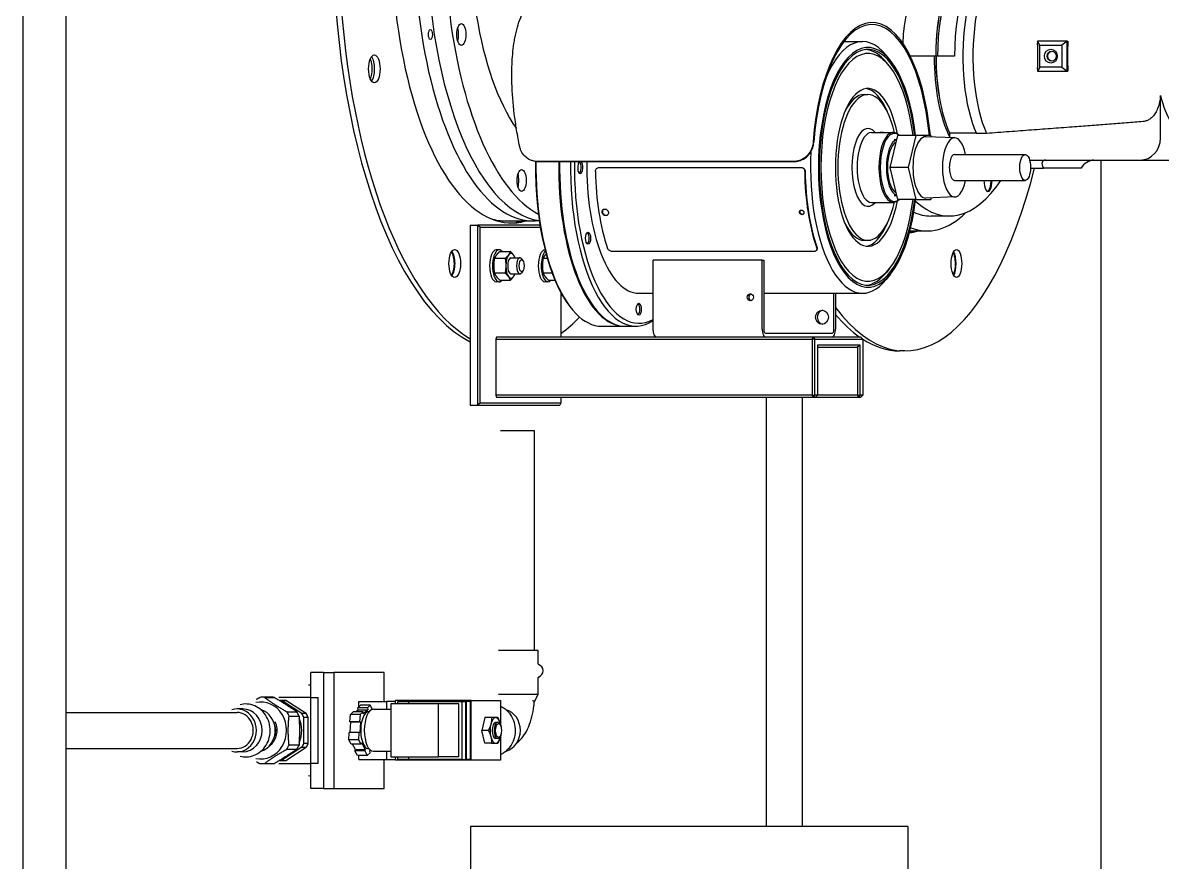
# Model space of a CAD drawing. Header units: millimetres. Extents: x 0 to 118900, y 0 to 84100.
# Drawn here: x 35579 to 36150, y 73670 to 74090 of the extents above; entities that cross this region are included whole.
import ezdxf

# ---------------------------------------------------------------- set-up
doc = ezdxf.new("R2010")
doc.units = ezdxf.units.MM
doc.header["$LTSCALE"] = 100
doc.layers.add('Visible', color=7, linetype='Continuous', lineweight=25)

msp = doc.modelspace()

# ---------------------------------------------------------------- linework, layer by layer
at = {"layer": 'Visible'}
for p, q in [((35579.12, 74462.45), (35579.12, 72588.18)), ((35600.81, 72588.18), (35600.81, 74462.45)), ((35990.38, 74081.01), (35999.64, 74081.01)), ((36102.14, 74081.18), (36087.31, 74081.18)), ((36087.31, 74081.18), (36087.31, 74080.02)), ((36088.41, 74079.18), (36087.31, 74081.18)), ((36102.14, 74081.18), (36099.54, 74079.18)), ((36102.14, 74081.18), (36102.53, 74081.18)), ((36102.14, 74066.18), (36102.14, 74081.18)), ((36013.61, 74071.48), (36011.44, 74074.16)), ((36088.41, 74068.18), (36088.41, 74079.18)), ((36088.41, 74079.18), (36099.54, 74079.18)), ((36099.54, 74079.18), (36099.54, 74068.18)), ((36013.05, 74068.81), (36011.6, 74070.59)), ((36035.56, 74073.68), (36023.61, 74073.68)), ((36036.31, 74073.68), (36035.56, 74073.68)), ((36045.76, 74073.68), (36036.49, 74073.68)), ((36088.41, 74068.18), (36087.31, 74066.18)), ((36087.31, 74067.33), (36087.31, 74066.18)), ((36087.31, 74066.18), (36102.14, 74066.18)), ((36099.54, 74068.18), (36088.41, 74068.18)), ((36099.54, 74068.18), (36102.14, 74066.18)), ((36102.14, 74066.18), (36102.53, 74066.18)), ((36000.55, 74054.51), (36002.37, 74054.51)), ((36148.93, 74032.68), (36148.93, 74053.97)), ((36004.19, 74035.51), (36008.47, 74035.51)), ((36008.53, 74035.44), (36008.47, 74035.51)), ((36011.75, 74035.51), (36015.12, 74035.51)), ((36043.23, 74035.26), (36056.6, 74035.26)), ((36043.23, 74035.26), (36043.23, 74032.91)), ((36061.78, 74035), (36056.71, 74035)), ((36017.22, 74034.01), (36013.41, 74018.01)), ((36015.58, 74032.01), (36016.75, 74032.01)), ((36026.33, 74034.01), (36017.22, 74034.01)), ((36026.33, 74034.01), (36022.52, 74018.01)), ((36033.96, 74034.01), (36026.33, 74034.01)), ((36045.91, 74032.81), (36031.34, 74033.36)), ((36034.14, 74033.26), (36033.96, 74034.01)), ((36045.81, 74024.51), (36081.15, 74024.51)), ((35867.77, 74018.01), (35968.86, 74018.01)), ((35968.86, 74018.01), (35969.06, 74018.01)), ((36022.52, 74018.01), (36013.41, 74018.01)), ((36013.41, 74018.01), (36017.22, 74002.01)), ((36022.52, 74018.01), (36026.33, 74002.01)), ((36083.36, 74021.68), (36091.45, 74021.68)), ((36083.83, 74017.68), (36090.33, 74017.68)), ((36109.11, 74017.68), (36090.33, 74017.68)), ((36091.45, 74021.68), (36138.74, 74021.68)), ((36119.22, 73230.18), (36119.22, 74021.68)), ((36138.74, 74021.68), (36162.71, 74021.68)), ((36045.81, 74011.51), (36081.15, 74011.51)), ((36004.19, 74000.51), (36015.12, 74000.51)), ((36015.58, 74004.01), (36016.75, 74004.01)), ((36026.33, 74002.01), (36017.22, 74002.01)), ((36026.33, 74002.01), (36033.96, 74002.01)), ((36045.91, 74003.21), (36031.34, 74002.65)), ((36033.96, 74002.01), (36034.14, 74002.76)), ((35803.22, 73989.01), (35806.86, 73989.01)), ((35803.22, 73989.01), (35803.22, 73899.01)), ((35808.18, 73988.01), (35806.86, 73989.01)), ((35806.86, 73989.01), (35806.86, 73899.01)), ((35838.14, 73989.01), (35806.86, 73989.01)), ((35821.13, 73991.18), (35834.8, 73991.18)), ((36043.16, 73993.68), (36033.89, 73993.68)), ((35808.18, 73900.01), (35808.18, 73988.01)), ((35808.18, 73988.01), (35838.31, 73988.01)), ((36023.38, 73986.18), (36032.04, 73986.18)), ((36000.55, 73981.51), (36002.37, 73981.51)), ((35820.71, 73972.36), (35815.43, 73972.36)), ((35817.69, 73976.76), (35816.23, 73976.76)), ((35818, 73975.95), (35823.29, 73975.95)), ((35823.61, 73972.76), (35828.07, 73972.76)), ((35829.54, 73971.43), (35828.82, 73972.33)), ((35841.86, 73972.36), (35839.82, 73972.36)), ((35840.67, 73976.76), (35840.61, 73976.76)), ((35975.44, 73975.93), (35874.35, 73975.93)), ((35894.74, 73937.01), (35894.74, 73971.5)), ((35949.38, 73971.5), (35894.74, 73971.5)), ((35949.38, 73937.01), (35949.38, 73971.5)), ((35949.38, 73971.5), (35950.21, 73971.5)), ((35950.21, 73971.5), (35950.21, 73937.01)), ((35976.71, 73976.58), (35976.86, 73976.91)), ((35829.54, 73966.09), (35828.82, 73965.2)), ((36013.05, 73967.2), (36011.6, 73965.42)), ((35815.43, 73965.17), (35820.71, 73965.17)), ((35817.69, 73960.76), (35816.23, 73960.76)), ((35818, 73961.57), (35823.29, 73961.57)), ((35823.61, 73964.76), (35828.07, 73964.76)), ((35839.82, 73965.17), (35844.24, 73965.17)), ((35842.07, 73960.76), (35840.61, 73960.76)), ((35842.39, 73961.57), (35845.66, 73961.57)), ((36013.61, 73964.53), (36011.44, 73961.86)), ((35848.66, 73955.28), (35848.66, 73933.01)), ((35887.62, 73955.01), (35894.74, 73955.01)), ((35950.21, 73955.01), (35999.64, 73955.01)), ((35985.31, 73937.01), (35985.31, 73955.01)), ((35986.14, 73955.01), (35986.14, 73937.01)), ((35853.7, 73947.6), (35854.06, 73947.15)), ((35868.95, 73938.51), (35880.33, 73938.51)), ((35880.79, 73938.51), (35886.25, 73938.51)), ((35816.44, 73933.01), (35816.03, 73932.01)), ((35816.03, 73932.01), (35974.5, 73932.01)), ((35816.03, 73932.01), (35816.03, 73904.01)), ((35896.39, 73933.01), (35816.44, 73933.01)), ((35951.04, 73933.01), (35896.39, 73933.01)), ((35951.04, 73935.01), (35984.49, 73935.01)), ((35955.78, 73933.01), (35951.04, 73933.01)), ((35974.91, 73933.01), (35955.78, 73933.01)), ((35974.5, 73932.01), (35974.91, 73933.01)), ((35975.82, 73932.01), (35974.5, 73932.01)), ((35974.5, 73932.01), (35974.5, 73904.01)), ((35974.91, 73933.01), (35975.82, 73932.01)), ((35998.86, 73933.01), (35974.91, 73933.01)), ((35975.82, 73904.01), (35975.82, 73932.01)), ((35975.82, 73932.01), (35999.78, 73932.01)), ((35999.78, 73932.01), (35998.86, 73933.01)), ((35999.78, 73932.01), (35999.78, 73904.01)), ((35998.54, 73929.01), (35977.06, 73929.01)), ((35977.06, 73929.01), (35977.06, 73904.01)), ((35977.06, 73928.01), (35997.21, 73928.01)), ((35998.54, 73929.01), (35997.21, 73928.01)), ((35997.21, 73928.01), (35997.21, 73904.01)), ((35998.54, 73904.01), (35998.54, 73929.01)), ((36020.91, 73926.18), (36018.13, 73926.18)), ((35816.03, 73904.01), (35816.44, 73903.01)), ((35974.5, 73904.01), (35816.03, 73904.01)), ((35816.44, 73903.01), (35974.91, 73903.01)), ((35848.66, 73903.01), (35848.66, 73900.01)), ((35951.56, 73688.18), (35951.56, 73903.01)), ((35969.56, 73688.18), (35969.56, 73903.01)), ((35974.5, 73904.01), (35975.82, 73904.01)), ((35974.91, 73903.01), (35974.5, 73904.01)), ((35975.82, 73904.01), (35974.91, 73903.01)), ((35974.91, 73903.01), (35976.15, 73903.01)), ((35977.06, 73904.01), (35975.82, 73904.01)), ((35976.15, 73903.01), (35977.06, 73904.01)), ((35976.15, 73903.01), (35997.63, 73903.01)), ((35997.21, 73904.01), (35977.06, 73904.01)), ((35997.21, 73904.01), (35998.54, 73904.01)), ((35997.63, 73903.01), (35997.21, 73904.01)), ((35998.54, 73904.01), (35997.63, 73903.01)), ((35997.63, 73903.01), (35998.86, 73903.01)), ((35999.78, 73904.01), (35998.54, 73904.01)), ((35998.86, 73903.01), (35999.78, 73904.01)), ((35803.22, 73899.01), (35806.86, 73899.01)), ((35808.18, 73900.01), (35806.86, 73899.01)), ((35806.86, 73899.01), (35848.16, 73899.01)), ((35848.66, 73900.01), (35808.18, 73900.01)), ((35848.66, 73900.01), (35848.16, 73899.01)), ((35835.43, 73886.18), (35818.29, 73886.18)), ((35835.43, 73776.18), (35835.43, 73886.18)), ((35837.18, 73776.18), (35817.4, 73776.18)), ((35837.18, 73769.48), (35837.18, 73776.18)), ((35723.44, 73752.68), (35723.44, 73765.18)), ((35729.75, 73765.18), (35723.44, 73765.18)), ((35729.75, 73765.18), (35729.75, 73707.18)), ((35729.75, 73765.18), (35729.75, 73707.18)), ((35729.75, 73765.18), (35734.98, 73765.18)), ((35734.98, 73765.18), (35734.98, 73707.18)), ((35760.11, 73765.18), (35734.98, 73765.18)), ((35760.11, 73750.68), (35760.11, 73765.18)), ((35837.18, 73754.18), (35837.18, 73762.68)), ((35703.95, 73752.8), (35698.97, 73752.8)), ((35700.14, 73752.75), (35705.11, 73752.75)), ((35723.36, 73752.68), (35707.29, 73752.68)), ((35709.85, 73751.18), (35707.7, 73751.18)), ((35718.87, 73744.6), (35708.66, 73751.14)), ((35708.66, 73751.14), (35710.83, 73751.14)), ((35721.03, 73744.6), (35710.83, 73751.14)), ((35723.36, 73752.68), (35727.05, 73752.68)), ((35723.36, 73719.68), (35723.36, 73752.68)), ((35727.05, 73719.68), (35727.05, 73752.68)), ((35746.85, 73747.49), (35748.3, 73748.82)), ((35747.43, 73748.02), (35747.43, 73750.68)), ((35747.43, 73750.68), (35761.22, 73750.68)), ((35753.17, 73748.82), (35748.3, 73748.82)), ((35753.17, 73748.82), (35751.72, 73747.49)), ((35754.32, 73746.71), (35753.17, 73748.82)), ((35761.22, 73750.68), (35761.22, 73746.75)), ((35765.72, 73750.68), (35761.22, 73750.68)), ((35787.35, 73749.5), (35763.47, 73749.5)), ((35763.47, 73749.5), (35763.47, 73723)), ((35803.75, 73751.13), (35765.72, 73751.13)), ((35765.72, 73749.5), (35765.72, 73751.13)), ((35766.98, 73750.73), (35772.42, 73750.73)), ((35766.98, 73749.5), (35766.98, 73750.73)), ((35772.42, 73750.73), (35799.11, 73750.73)), ((35772.42, 73749.5), (35772.42, 73750.73)), ((35797.53, 73749.5), (35787.35, 73749.5)), ((35787.35, 73723), (35787.35, 73749.5)), ((35797.53, 73723), (35797.53, 73749.5)), ((35799.11, 73721.63), (35799.11, 73750.73)), ((35799.11, 73750.73), (35801.06, 73750.73)), ((35801.06, 73721.63), (35801.06, 73750.73)), ((35801.22, 73750.73), (35801.06, 73750.73)), ((35803.39, 73750.73), (35801.22, 73750.73)), ((35801.22, 73750.73), (35801.22, 73721.63)), ((35803.39, 73721.63), (35803.39, 73750.73)), ((35803.75, 73721.23), (35803.75, 73751.13)), ((35803.75, 73751.13), (35818.44, 73751.13)), ((35837.18, 73754.18), (35817.4, 73754.18)), ((35818.44, 73751.13), (35818.44, 73738.97)), ((35835.31, 73750.73), (35837.18, 73754.18)), ((35600.81, 73745.18), (35686.41, 73745.18)), ((35689.29, 73746.93), (35686.41, 73746.93)), ((35711.33, 73745.58), (35716.3, 73745.58)), ((35712.49, 73743.35), (35717.47, 73743.35)), ((35721.03, 73744.6), (35718.87, 73744.6)), ((35742.96, 73740.57), (35743.19, 73744.13)), ((35743.19, 73744.13), (35744.64, 73745.46)), ((35748.06, 73744.13), (35743.19, 73744.13)), ((35749.51, 73745.46), (35744.64, 73745.46)), ((35745.81, 73745.46), (35747.01, 73746.56)), ((35751.72, 73747.49), (35746.85, 73747.49)), ((35747.01, 73746.56), (35746.85, 73747.49)), ((35747.01, 73746.56), (35751.88, 73746.56)), ((35748.06, 73744.13), (35747.83, 73740.57)), ((35749.51, 73745.46), (35748.06, 73744.13)), ((35749.67, 73744.53), (35749.51, 73745.46)), ((35751.88, 73746.56), (35749.67, 73744.53)), ((35751.72, 73747.49), (35751.88, 73746.56)), ((35752.37, 73745.5), (35752.56, 73745.5)), ((35754.71, 73746.75), (35763.47, 73746.75)), ((35705.33, 73738.6), (35705.29, 73738.79)), ((35719.85, 73729.64), (35719.85, 73742.72)), ((35722.01, 73742.72), (35719.85, 73742.72)), ((35722.01, 73729.64), (35722.01, 73742.72)), ((35747.83, 73740.57), (35742.96, 73740.57)), ((35743.39, 73740.42), (35742.96, 73740.57)), ((35743.05, 73735.13), (35743.39, 73740.42)), ((35743.39, 73740.42), (35748.26, 73740.42)), ((35747.83, 73740.57), (35748.26, 73740.42)), ((35748.26, 73740.42), (35747.91, 73734.98)), ((35810.55, 73742.58), (35808.95, 73736.18)), ((35813.89, 73742.58), (35810.55, 73742.58)), ((35816.93, 73740.18), (35815.94, 73740.18)), ((35818.11, 73739.25), (35817.77, 73739.69)), ((35705.33, 73733.75), (35705.29, 73733.57)), ((35742.39, 73731.56), (35742.62, 73735.13)), ((35747.48, 73735.13), (35742.62, 73735.13)), ((35747.48, 73735.13), (35747.26, 73731.56)), ((35747.91, 73734.98), (35747.48, 73735.13)), ((35812.29, 73736.18), (35808.95, 73736.18)), ((35810.55, 73729.78), (35808.95, 73736.18)), ((35816.93, 73732.18), (35815.94, 73732.18)), ((35818.11, 73733.11), (35817.77, 73732.67)), ((35818.44, 73733.39), (35818.44, 73721.23)), ((35600.81, 73727.18), (35686.41, 73727.18)), ((35718.87, 73727.76), (35708.66, 73721.22)), ((35710.83, 73721.22), (35721.03, 73727.76)), ((35711.33, 73726.77), (35716.3, 73726.77)), ((35712.49, 73729.01), (35717.47, 73729.01)), ((35718.87, 73727.76), (35721.03, 73727.76)), ((35722.01, 73729.64), (35719.85, 73729.64)), ((35747.26, 73731.56), (35742.39, 73731.56)), ((35743.61, 73729.33), (35742.39, 73731.56)), ((35748.48, 73729.33), (35743.61, 73729.33)), ((35745.75, 73726.7), (35744.31, 73729.33)), ((35745.48, 73725.92), (35745.75, 73726.7)), ((35745.75, 73726.7), (35750.62, 73726.7)), ((35747.26, 73731.56), (35748.48, 73729.33)), ((35748.48, 73729.33), (35748.75, 73730.11)), ((35748.75, 73730.11), (35750.62, 73726.7)), ((35750.62, 73726.7), (35750.35, 73725.92)), ((35752.37, 73727), (35752.56, 73727)), ((35752.86, 73725.94), (35753.26, 73726.3)), ((35813.89, 73729.78), (35810.55, 73729.78)), ((35689.29, 73725.43), (35686.41, 73725.43)), ((35709.85, 73721.18), (35707.7, 73721.18)), ((35708.66, 73721.22), (35710.83, 73721.22)), ((35750.35, 73725.92), (35745.48, 73725.92)), ((35746.71, 73723.68), (35745.48, 73725.92)), ((35751.57, 73723.68), (35746.71, 73723.68)), ((35747.43, 73721.68), (35747.43, 73723.68)), ((35747.43, 73721.68), (35761.22, 73721.68)), ((35750.35, 73725.92), (35751.57, 73723.68)), ((35751.57, 73723.68), (35753.02, 73725.01)), ((35753.02, 73725.01), (35752.86, 73725.94)), ((35754.71, 73725.75), (35763.47, 73725.75)), ((35760.11, 73707.18), (35760.11, 73721.68)), ((35761.22, 73725.75), (35761.22, 73721.68)), ((35761.22, 73721.68), (35765.72, 73721.68)), ((35763.47, 73723), (35787.35, 73723)), ((35765.72, 73721.23), (35765.72, 73723)), ((35803.75, 73721.23), (35765.72, 73721.23)), ((35766.98, 73721.63), (35766.98, 73723)), ((35772.42, 73721.63), (35766.98, 73721.63)), ((35772.42, 73721.63), (35772.42, 73723)), ((35799.11, 73721.63), (35772.42, 73721.63)), ((35797.53, 73723), (35787.35, 73723)), ((35799.11, 73721.63), (35801.06, 73721.63)), ((35801.06, 73721.63), (35801.22, 73721.63)), ((35803.39, 73721.63), (35801.22, 73721.63)), ((35818.44, 73721.23), (35803.75, 73721.23)), ((35703.95, 73719.55), (35698.97, 73719.55)), ((35700.14, 73719.6), (35705.11, 73719.6)), ((35707.29, 73719.68), (35723.36, 73719.68)), ((35727.05, 73719.68), (35723.36, 73719.68)), ((35723.44, 73707.18), (35723.44, 73719.68)), ((35729.75, 73707.18), (35723.44, 73707.18)), ((35729.75, 73707.18), (35734.98, 73707.18)), ((35734.98, 73707.18), (35760.11, 73707.18)), ((36022.38, 73688.18), (35803.28, 73688.18)), ((35803.28, 73688.18), (35803.28, 72384.02)), ((36022.38, 73688.18), (36022.38, 72270.56))]:
    msp.add_line(p, q, dxfattribs=at)
for centre, radius, start, end in [((35837.43, 73769.48), 0.25, 180, 252.6537), ((35836.36, 73766.08), 3.31, 287.3463, 72.6537), ((35837.43, 73762.68), 0.25, 107.3463, 180)]:
    msp.add_arc(centre, radius, start, end, dxfattribs=at)
for centre, major_axis, ratio, start_param, end_param in [((35823.87, 74136.18), (0, 210), 0.413002, 5.467974, 9.184374), ((35821.13, 74136.18), (0, -210), 0.413002, 3.141593, 6.075094), ((35823.87, 74136.18), (0, -146), 0.413002, 3.024485, 6.400293), ((35850.28, 74136.18), (0, 145), 0.413002, 6.026618, 9.206833), ((35834.8, 74136.18), (0, 145), 0.413002, 6.229932, 9.474597), ((35841.17, 74136.18), (0, 145), 0.413002, 0, 3.084771), ((35850.28, 74136.18), (0, 114.5), 0.413002, 4.932503, 8.893525), ((36037.6, 74073.68), (0, 48), 0.37453, 0, 1.433568), ((36054.29, 74073.68), (0, 47.9), 0.37453, 0.014594, 2.142455), ((36054.29, 74073.68), (0, 48), 0.37453, 6.257394, 7.853982), ((36055.22, 74073.68), (0, 48), 0.37453, 0, 1.570796), ((36064.49, 74073.68), (0, 50), 0.37453, 0, 1.570796), ((36068.7, 74073.68), (0, 50.2), 0.37453, 0, 2.450408), ((36073.77, 74073.68), (0, 50.2), 0.37453, 6.262005, 8.733594), ((36004.43, 74018.01), (0, 72.5), 0.413002, 4.934904, 7.677163), ((35795.12, 74084.52), (0, 5.5), 0.413002, 4.072013, 5.352765), ((36004.35, 74018.01), (0, 71.51), 0.413002, 4.938056, 7.677163), ((35999.64, 74018.01), (0, 63), 0.413002, 5.812514, 7.065949), ((36002.37, 74018.01), (0, -60), 0.413002, 1.840729, 7.584049), ((36002.37, 74018.01), (0, 59), 0.413002, 4.987014, 10.720949), ((36059.3, 74073.68), (0, 51), 0.553446, 4.587654, 4.837124), ((36120.12, 74073.68), (0, 47.58), 0.37453, 1.412503, 1.72909), ((36002.37, 74018.01), (0, -57), 0.413002, 1.855322, 7.569456), ((36000.55, 74018.01), (0, 59), 0.413002, 5.812514, 6.245801), ((35752.45, 74067.3), (0, 7), 0.413002, 3.633753, 5.791025), ((36054.29, 74073.68), (0, 50), 0.37453, 1.570796, 2.509931), ((36055.22, 74073.68), (0, -50), 0.37453, 4.712389, 5.588687), ((36002.37, 74018.01), (0, 39.5), 0.413002, 5.151915, 10.556048), ((36002.37, 74018.01), (0, -36.5), 0.413002, 2.069582, 7.355196), ((36000.55, 74018.01), (0, 39.5), 0.413002, 5.493372, 6.22733), ((36000.55, 74018.01), (0, 36.5), 0.413002, 0, 0.704649), ((36160.92, 74073.68), (0, -37.58), 0.37453, 5.26452, 7.301851), ((36002.37, 74018.01), (0, 19.5), 0.413002, 5.826311, 9.881652), ((36004.19, 74018.01), (0, 17.5), 0.413002, 0, 3.141593), ((36015.12, 74018.01), (0, -17.5), 0.413002, 2.724537, 6.700241), ((36015.58, 74018.01), (0, -17), 0.413002, 2.796891, 6.627886), ((36017.4, 74018.01), (0, -14), 0.413002, 3.258031, 6.166747), ((36017.4, 74018.01), (0, 12.75), 0.413002, 0.191612, 2.949981), ((36031.24, 74018.01), (0, -15.36), 0.413002, 3.125756, 6.299022), ((36045.81, 74018.01), (0, -14.8), 0.413002, 2.025492, 7.399286), ((36138.74, 74032.68), (0, -11), 0.927215, 0, 1.570796), ((35999.64, 74018.01), (0, -63), 0.413002, 4.586783, 6.753857), ((36045.81, 74018.01), (0, 6.5), 0.413002, 0, 3.141593), ((35868.49, 74018.01), (0, -79), 0.413002, 4.673884, 5.812514), ((35868.95, 74018.01), (0, -79.5), 0.413002, 4.674464, 6.283185), ((35880.33, 74018.01), (0, -79.5), 0.413002, 4.675306, 6.29012), ((35880.79, 74018.01), (0, -79.5), 0.413002, 4.675306, 6.283185), ((35886.25, 74018.01), (0, -79.5), 0.413002, 4.675311, 6.544668), ((35887.62, 74018.01), (0, -78), 0.413002, 4.674599, 6.506105), ((35858.29, 74018.01), (0, 3.1), 0.413002, 0.315706, 5.967429), ((35857.75, 74018.01), (0, -2.5), 0.413002, 6.037434, 9.67053), ((35887.62, 74018.01), (0, -63), 0.413002, 4.665601, 6.283185), ((36020.91, 74136.18), (0, -210), 0.37453, 5.825276, 7.254414), ((36094.04, 74017.68), (-4.18, 3.37), 0.513986, 5.715999, 7.286795), ((36112.82, 74017.68), (4.18, 3.37), 0.513986, 0.567187, 2.137983), ((35825.3, 74011.45), (0, 5.5), 0.413002, 4.072013, 5.352765), ((35892.17, 74018.01), (0, -63.5), 0.413002, 4.74389, 5.405284), ((35996.91, 74018.01), (0, 63.5), 0.413002, 1.602298, 2.263692), ((35996.91, 74018.01), (0, -63), 0.413002, 4.74414, 5.405034), ((36043.16, 74136.18), (0, -142.5), 0.37453, 5.958695, 6.788779), ((36062.51, 74011.45), (0, -5.5), 0.37453, 4.702878, 7.863493), ((36062.05, 74011.45), (0, -5.5), 0.37453, 0.11277, 1.580308), ((36032.04, 74136.18), (0, -150), 0.37453, 6.135714, 6.635607), ((36033.89, 74136.18), (0, -142.5), 0.37453, 6.122331, 6.283185), ((35821.13, 74136.18), (0, -145), 0.413002, 6.153955, 6.283185), ((35822.05, 74136.18), (0, -146), 0.413002, 0.015104, 0.117108), ((36000.55, 74018.01), (0, -36.5), 0.413002, 5.578536, 6.283185), ((36000.55, 74018.01), (0, -39.5), 0.413002, 0.055856, 0.789814), ((35861.77, 73982.51), (0, -2.5), 0.413002, 6.001142, 9.706821), ((36020.91, 74136.18), (0, -151), 0.37453, 0.039497, 0.115151), ((36019.06, 74136.18), (0, -151), 0.37453, 0.073724, 0.115151), ((35817.69, 73968.76), (0, -8), 0.413002, 2.687707, 6.737071), ((35792.69, 73969.88), (0, 7), 0.413002, 3.633753, 5.791025), ((35816.23, 73968.76), (0, -8), 0.413002, 3.141593, 6.283185), ((35823.61, 73968.76), (0, 6.23), 0.413002, 0.523599, 1.570796), ((35823.61, 73968.76), (0, -4), 0.413002, 3.141593, 6.283185), ((35823.61, 73968.76), (0, 6.23), 0.413002, 5.759587, 6.806784), ((35823.61, 73968.76), (0, -6.23), 0.413002, 2.268412, 2.617994), ((35828.07, 73968.76), (0, 4), 0.413002, 5.812514, 9.895449), ((35840.61, 73968.76), (0, -8), 0.413002, 3.141593, 6.283185), ((35842.07, 73968.76), (0, -8), 0.413002, 3.530185, 6.737071), ((36043.93, 73969.88), (0, 7), 0.37453, 3.700786, 5.723992), ((35823.61, 73968.76), (0, 6.23), 0.413002, 1.570796, 2.617994), ((35823.61, 73968.76), (0, -6.23), 0.413002, 5.759587, 6.806784), ((35823.61, 73968.76), (0, -6.23), 0.413002, 0.523599, 0.87318), ((36000.55, 74018.01), (0, -59), 0.413002, 0.037384, 0.470671), ((35944.29, 73953.01), (0, -1.75), 0.91073, 3.403718, 6.02106), ((35887.16, 73947.01), (0, -2.5), 0.413002, 6.001142, 9.706821), ((35823.87, 74136.18), (0, -210), 0.413002, 0.28988, 0.404041), ((35980.22, 73943.01), (0, -3.5), 0.91073, 3.271525, 6.153253), ((36018.13, 74136.18), (0, -210), 0.37453, 5.864339, 6.027471), ((35896.39, 73937.01), (0, -4), 0.413002, 4.712389, 6.283185), ((35951.04, 73937.01), (0, -4), 0.413002, 4.712389, 6.283185), ((35951.04, 73937.01), (0, -2), 0.413002, 4.712389, 6.283185), ((35984.49, 73937.01), (0, -4), 0.413002, 0, 1.570796), ((35984.49, 73937.01), (0, -2), 0.413002, 0, 1.570796), ((36018.13, 74136.18), (0, -210), 0.37453, 6.047661, 6.283185), ((35698.38, 73736.18), (0, 14.25), 0.901286, 2.939024, 6.485754), ((35698.97, 73736.17), (-0.01, 16.63), 0.901286, 6.204843, 6.360314), ((35703.95, 73736.17), (0.01, 16.63), 0.901286, 6.205731, 6.283467), ((35707.68, 73736.17), (0, 15.01), 0.901286, 6.210645, 6.28167), ((35709.85, 73736.17), (0, 15.01), 0.901286, 6.210645, 6.283185), ((35705.96, 73736.18), (0, 14.25), 0.901286, 5.551494, 5.951512), ((35686.41, 73736.18), (0, 10.75), 0.901286, 2.862126, 6.562652), ((35686.41, 73736.18), (0, -9), 0.901286, 0, 3.141593), ((35689.29, 73736.18), (0, 10.75), 0.901286, 3.141593, 6.283185), ((35695.89, 73736.18), (0, 10.75), 0.901286, 3.400342, 6.024436), ((35698.97, 73736.17), (-0.01, 16.63), 0.901177, 5.157949, 5.31342), ((35703.94, 73736.17), (0, -16.63), 0.901337, 2.0168, 2.172271), ((35707.67, 73736.18), (0, 15.01), 0.901286, 5.163448, 5.308528), ((35709.84, 73736.18), (0, 15.01), 0.901286, 5.163448, 5.308528), ((35752.37, 73736.25), (0, 9.25), 0.433224, 0, 3.141593), ((35754.71, 73736.25), (0, -10.5), 0.433224, 3.141593, 6.283185), ((35818.63, 73736.18), (0, 10.75), 0.901286, 3.39737, 6.027408), ((35698.38, 73736.18), (0, 9), 0.901286, 3.715769, 5.20301), ((35696.59, 73736.18), (0, 10), 0.901286, 4.467288, 4.95749), ((35705.96, 73736.18), (0, 14.25), 0.901286, 4.260757, 5.164021), ((35815.94, 73736.18), (0, -6.4), 0.433224, 4.18879, 5.235988), ((35815.94, 73736.18), (0, 6.4), 0.433224, 0, 1.047198), ((35815.94, 73736.18), (0, -4), 0.433224, 3.141593, 6.283185), ((35816.93, 73736.18), (0, -4), 0.433224, 2.64017, 6.784608), ((35815.94, 73736.18), (0, 6.4), 0.433224, 5.235988, 6.283185), ((35815.94, 73736.18), (0, -6.4), 0.433224, 1.93646, 2.094395), ((35809.1, 73736.18), (0, -10.75), 0.901286, 1.765447, 1.839772), ((35815.94, 73736.18), (0, -6.4), 0.433224, 5.235988, 6.283185), ((35815.94, 73736.18), (0, -6.4), 0.433224, 0, 1.047198), ((35815.94, 73736.18), (0, -6.4), 0.433224, 1.047198, 1.205133), ((35809.1, 73736.18), (0, -10.75), 0.901286, 1.30182, 1.376146), ((35707.67, 73736.18), (0, -15.01), 0.901286, 0.974657, 1.119738), ((35709.84, 73736.18), (0, 15.01), 0.901286, 4.11625, 4.26133), ((35707.68, 73736.18), (0, -15.01), 0.901286, 0.001515, 0.07254), ((35709.85, 73736.18), (0, -15.01), 0.901286, 0, 0.07254), ((35705.96, 73736.18), (0, -14.25), 0.901286, 0.331674, 0.731691), ((35698.97, 73736.19), (-0.01, -16.63), 0.901286, 6.206056, 6.361528), ((35703.95, 73736.19), (0.01, -16.63), 0.901286, 6.282904, 6.360639)]:
    msp.add_ellipse(centre, major_axis=major_axis, ratio=ratio, start_param=start_param, end_param=end_param, dxfattribs=at)
for centre, major_axis, ratio in [((35783.28, 74084.52), (0, -2.46), 0.413002), ((35798.77, 74084.52), (0, -5.5), 0.413002), ((35755.18, 74067.3), (0, -7), 0.413002), ((36093.98, 74073.68), (0, 3.46), 0.927215), ((36094.35, 74073.68), (0, 2.46), 0.927215), ((36081.15, 74018.01), (0, -6.5), 0.413002), ((35828.94, 74011.45), (0, 5.5), 0.413002), ((35862.22, 73982.51), (0, -3), 0.413002), ((35795.42, 73969.88), (0, -7), 0.413002), ((35828.98, 73968.76), (0, -3), 0.413002), ((36046.71, 73969.88), (0, -7), 0.37453), ((35943.46, 73953.01), (0, 1.75), 0.91073), ((35887.62, 73947.01), (0, -3), 0.413002), ((35979.39, 73943.01), (0, 3.5), 0.91073), ((35817.38, 73736.18), (0, -3.5), 0.433224)]:
    msp.add_ellipse(centre, major_axis=major_axis, ratio=ratio, dxfattribs=at)
for points, knots in [([(35827.99, 74028.36), (35827.42, 74031.14), (35826.91, 74033.91), (35826, 74039.39), (35825.61, 74042.1), (35824.63, 74050.09), (35824.23, 74055.26), (35824.04, 74061.6), (35824.02, 74062.98), (35824.03, 74067.94), (35824.18, 74071.39), (35824.64, 74076.51), (35824.85, 74078.3), (35825.26, 74080.94), (35825.41, 74081.84), (35825.94, 74084.63), (35826.36, 74086.45), (35827.33, 74089.88), (35827.87, 74091.48), (35829.06, 74094.44), (35829.71, 74095.81), (35831.12, 74098.31), (35831.87, 74099.44), (35833.48, 74101.45), (35834.33, 74102.33), (35837, 74104.6), (35838.96, 74105.62), (35842.11, 74106.38), (35843.2, 74106.51), (35844.82, 74106.51), (35845.33, 74106.48), (35845.84, 74106.43)], [0.000001, 0.000001, 0.000001, 0.000001, 0.867462, 0.867462, 1.732544, 1.732544, 3.452123, 3.452123, 3.939602, 3.939602, 5.230816, 5.230816, 5.962127, 5.962127, 6.350196, 6.350196, 7.19922, 7.19922, 8.039844, 8.039844, 8.872839, 8.872839, 9.699062, 9.699062, 10.519636, 10.519636, 12.149814, 12.149814, 12.961797, 12.961797, 13.327068, 13.327068, 13.327068, 13.327068]), ([(36094.55, 74071.23), (36094.32, 74071.25), (36094.08, 74071.31), (36093.57, 74071.53), (36093.31, 74071.72), (36092.89, 74072.16), (36092.7, 74072.43), (36092.46, 74073.04), (36092.4, 74073.37), (36092.4, 74073.99), (36092.46, 74074.32), (36092.7, 74074.92), (36092.89, 74075.2), (36093.31, 74075.64), (36093.57, 74075.83), (36094.08, 74076.05), (36094.32, 74076.11), (36094.55, 74076.13)], [0.0216815, 0.0216815, 0.0216815, 0.0216815, 0.0929564, 0.0929564, 0.1859128, 0.1859128, 0.2787733, 0.2787733, 0.3716338, 0.3716338, 0.4644943, 0.4644943, 0.5573548, 0.5573548, 0.6503112, 0.6503112, 0.7215861, 0.7215861, 0.7215861, 0.7215861]), ([(35753.14, 74072.24), (35753.34, 74071.77), (35753.51, 74071.24), (35753.65, 74070.65), (35753.89, 74069.63), (35754.01, 74068.46), (35754.01, 74067.3)], [2.3559974, 2.3559974, 2.3559974, 2.3559974, 2.6417736, 2.6417736, 2.6417736, 3.1415927, 3.1415927, 3.1415927, 3.1415927]), ([(36148.93, 74053.97), (36148.92, 74053.81), (36148.9, 74053.66), (36148.71, 74051.94), (36148.41, 74050.38), (36147.74, 74048.19), (36147.42, 74047.32), (36146.62, 74045.68), (36146.15, 74044.9), (36145.27, 74043.75), (36144.81, 74043.25), (36143.81, 74042.37), (36143.26, 74041.99), (36142.27, 74041.48), (36141.76, 74041.27), (36140.87, 74041.04), (36140.5, 74040.98), (36140.15, 74040.96)], [1.852918, 1.852918, 1.852918, 1.852918, 1.894542, 1.894542, 2.330285, 2.330285, 2.585676, 2.585676, 2.841068, 2.841068, 3.03323, 3.03323, 3.225393, 3.225393, 3.387381, 3.387381, 3.497195, 3.497195, 3.497195, 3.497195]), ([(36008.47, 74035.51), (36008.41, 74035.51), (36008.37, 74035.51), (36008.31, 74035.5), (36008.3, 74035.49), (36008.3, 74035.48), (36008.31, 74035.48), (36008.37, 74035.46), (36008.45, 74035.45), (36008.72, 74035.42), (36008.89, 74035.42), (36009.15, 74035.41), (36009.25, 74035.41), (36009.45, 74035.41), (36009.56, 74035.41), (36009.9, 74035.42), (36010.13, 74035.43), (36010.59, 74035.45), (36010.81, 74035.46), (36011.12, 74035.48), (36011.22, 74035.49), (36011.4, 74035.5), (36011.49, 74035.5), (36011.6, 74035.5), (36011.63, 74035.51), (36011.68, 74035.51), (36011.69, 74035.51), (36011.72, 74035.51), (36011.72, 74035.51), (36011.73, 74035.51), (36011.73, 74035.51), (36011.74, 74035.51), (36011.74, 74035.51), (36011.74, 74035.51), (36011.74, 74035.51), (36011.75, 74035.51), (36011.75, 74035.51), (36011.75, 74035.51), (36011.75, 74035.51), (36011.75, 74035.51), (36011.75, 74035.51), (36011.75, 74035.51), (36011.75, 74035.51), (36011.75, 74035.51), (36011.75, 74035.51), (36011.75, 74035.51), (36011.75, 74035.51), (36011.75, 74035.51)], [-0.1345907, -0.1345907, -0.1345907, -0.1345907, -0.1248108, -0.1248108, -0.1148189, -0.1148189, -0.1081647, -0.1081647, -0.0928356, -0.0928356, -0.0778032, -0.0778032, -0.0696529, -0.0696529, -0.0615039, -0.0615039, -0.0450008, -0.0450008, -0.0279227, -0.0279227, -0.0191777, -0.0191777, -0.0100053, -0.0100053, -0.0054194, -0.0054194, -0.0031327, -0.0031327, -0.0019703, -0.0019703, -0.0016684, -0.0016684, -0.0011989, -0.0011989, -0.0008773, -0.0008773, -0.0007149, -0.0007149, -0.0005231, -0.0005231, -0.0003344, -0.0003344, -0.0002305, -0.0002305, -0.0001403, -0.0001403, -0.0000069, -0.0000069, -0.0000069, -0.0000069]), ([(36010.11, 74035.43), (36010.03, 74035.43), (36009.95, 74035.43), (36009.63, 74035.45), (36009.41, 74035.46), (36009.04, 74035.48), (36008.9, 74035.49), (36008.71, 74035.5), (36008.66, 74035.5), (36008.58, 74035.51), (36008.56, 74035.51), (36008.52, 74035.51), (36008.51, 74035.51), (36008.5, 74035.51), (36008.49, 74035.51), (36008.48, 74035.51), (36008.48, 74035.51), (36008.48, 74035.51), (36008.48, 74035.51), (36008.47, 74035.51), (36008.47, 74035.51), (36008.47, 74035.51), (36008.47, 74035.51), (36008.47, 74035.51)], [-0.09583444, -0.09583444, -0.09583444, -0.09583444, -0.08474289, -0.08474289, -0.05239424, -0.05239424, -0.02683973, -0.02683973, -0.01396667, -0.01396667, -0.00746937, -0.00746937, -0.00438666, -0.00438666, -0.00265022, -0.00265022, -0.00159004, -0.00159004, -0.00089763, -0.00089763, -0.00046271, -0.00046271, -0.00025688, -0.00025688, -0.00025688, -0.00025688]), ([(35974.96, 74030.76), (35974.92, 74030.24), (35974.84, 74029.73), (35974.62, 74028.72), (35974.48, 74028.21), (35974.18, 74027.39), (35974.04, 74027.07), (35973.7, 74026.35), (35973.47, 74025.95), (35972.88, 74025.03), (35972.49, 74024.53), (35971.28, 74023.23), (35970.29, 74022.44), (35968.45, 74021.58), (35967.81, 74021.36), (35966.5, 74021.06), (35965.84, 74020.99), (35965.16, 74020.99)], [-1.788032, -1.788032, -1.788032, -1.788032, -1.591455, -1.591455, -1.395971, -1.395971, -1.267069, -1.267069, -1.096783, -1.096783, -0.859247, -0.859247, -0.43026, -0.43026, -0.21403, -0.21403, -0.000011, -0.000011, -0.000011, -0.000011]), ([(35965.49, 74020.95), (35966.12, 74020.95), (35966.74, 74021.01), (35967.98, 74021.27), (35968.58, 74021.46), (35970.38, 74022.24), (35971.4, 74022.98), (35972.66, 74024.25), (35973.06, 74024.74), (35973.68, 74025.65), (35973.92, 74026.05), (35974.3, 74026.79), (35974.44, 74027.12), (35974.77, 74027.96), (35974.92, 74028.48), (35975.16, 74029.53), (35975.24, 74030.05), (35975.28, 74030.58)], [0.000001, 0.000001, 0.000001, 0.000001, 0.200301, 0.200301, 0.401936, 0.401936, 0.821458, 0.821458, 1.049422, 1.049422, 1.218572, 1.218572, 1.345894, 1.345894, 1.53923, 1.53923, 1.733454, 1.733454, 1.733454, 1.733454]), ([(35836.92, 74020.99), (35836.39, 74020.99), (35835.88, 74021.03), (35834.85, 74021.21), (35834.34, 74021.35), (35832.87, 74021.88), (35831.96, 74022.4), (35830.44, 74023.66), (35829.72, 74024.44), (35828.86, 74025.88), (35828.63, 74026.36), (35828.25, 74027.34), (35828.1, 74027.84), (35827.99, 74028.36)], [-1.497512, -1.497512, -1.497512, -1.497512, -1.292988, -1.292988, -1.088601, -1.088601, -0.682304, -0.682304, -0.324288, -0.324288, -0.162055, -0.162055, -0.000001, -0.000001, -0.000001, -0.000001]), ([(35965.16, 74020.99), (35943.82, 74020.99), (35922.37, 74020.99), (35879.66, 74020.99), (35858.29, 74020.99), (35836.92, 74020.99)], [-13.567137, -13.567137, -13.567137, -13.567137, -6.789503, -6.789503, -0.000001, -0.000001, -0.000001, -0.000001]), ([(35865.96, 74016.01), (35865.96, 74016.26), (35866, 74016.53), (35866.18, 74017.02), (35866.32, 74017.24), (35866.64, 74017.6), (35866.85, 74017.75), (35867.29, 74017.96), (35867.54, 74018.01), (35867.77, 74018.01)], [0.3015096, 0.3015096, 0.3015096, 0.3015096, 0.3768626, 0.3768626, 0.4522156, 0.4522156, 0.5275534, 0.5275534, 0.6028913, 0.6028913, 0.6028913, 0.6028913]), ([(35968.86, 74018.01), (35969.09, 74018.01), (35969.33, 74017.96), (35969.78, 74017.75), (35969.98, 74017.6), (35970.31, 74017.24), (35970.45, 74017.02), (35970.64, 74016.53), (35970.69, 74016.26), (35970.69, 74016.01)], [0, 0, 0, 0, 0.0753378, 0.0753378, 0.1506757, 0.1506757, 0.2260287, 0.2260287, 0.3013817, 0.3013817, 0.3013817, 0.3013817]), ([(35969.06, 74018.01), (35969.29, 74018.01), (35969.54, 74017.96), (35969.99, 74017.75), (35970.19, 74017.6), (35970.52, 74017.24), (35970.66, 74017.02), (35970.85, 74016.53), (35970.9, 74016.26), (35970.9, 74016.01)], [0.6028943, 0.6028943, 0.6028943, 0.6028943, 0.6782322, 0.6782322, 0.75357, 0.75357, 0.8289233, 0.8289233, 0.9042765, 0.9042765, 0.9042765, 0.9042765]), ([(35869.24, 73995.51), (35869.27, 73995.3), (35869.35, 73995.08), (35869.58, 73994.68), (35869.73, 73994.5), (35870.06, 73994.21), (35870.26, 73994.09), (35870.68, 73993.92), (35870.9, 73993.88), (35871.3, 73993.88), (35871.51, 73993.92), (35871.87, 73994.09), (35872.03, 73994.21), (35872.27, 73994.5), (35872.36, 73994.68), (35872.46, 73995.08), (35872.46, 73995.3), (35872.4, 73995.71), (35872.32, 73995.93), (35872.1, 73996.34), (35871.95, 73996.52), (35871.62, 73996.81), (35871.42, 73996.94), (35871.01, 73997.11), (35870.79, 73997.15), (35870.59, 73997.15), (35870.39, 73997.15), (35870.18, 73997.11), (35869.81, 73996.94), (35869.65, 73996.81), (35869.41, 73996.52), (35869.32, 73996.34), (35869.21, 73995.93), (35869.21, 73995.71), (35869.24, 73995.51)], [0.263695, 0.263695, 0.263695, 0.263695, 0.329619, 0.329619, 0.395543, 0.395543, 0.461466, 0.461466, 0.52739, 0.52739, 0.593314, 0.593314, 0.659238, 0.659238, 0.725161, 0.725161, 0.791085, 0.791085, 0.857009, 0.857009, 0.922933, 0.922933, 0.988856, 0.988856, 1.05478, 1.05478, 1.05478, 1.120704, 1.120704, 1.186628, 1.186628, 1.252551, 1.252551, 1.318475, 1.318475, 1.318475, 1.318475]), ([(35869.76, 73996.89), (35869.75, 73996.87), (35869.74, 73996.86), (35869.6, 73996.7), (35869.51, 73996.51), (35869.41, 73996.11), (35869.4, 73995.89), (35869.47, 73995.48), (35869.54, 73995.26), (35869.77, 73994.86), (35869.92, 73994.68), (35870.25, 73994.39), (35870.45, 73994.26), (35870.87, 73994.1), (35871.09, 73994.06), (35871.29, 73994.06), (35871.49, 73994.06), (35871.7, 73994.1), (35871.97, 73994.22), (35872.04, 73994.26), (35872.12, 73994.32)], [0.6531833, 0.6531833, 0.6531833, 0.6531833, 0.6592381, 0.6592381, 0.7251619, 0.7251619, 0.7910857, 0.7910857, 0.8570095, 0.8570095, 0.9229333, 0.9229333, 0.9888571, 0.9888571, 1.0547809, 1.0547809, 1.0547809, 1.1207047, 1.1207047, 1.1507595, 1.1507595, 1.1507595, 1.1507595]), ([(35968.06, 73995.51), (35968.08, 73995.36), (35968.13, 73995.2), (35968.29, 73994.92), (35968.4, 73994.79), (35968.64, 73994.58), (35968.78, 73994.49), (35969.08, 73994.37), (35969.24, 73994.34), (35969.52, 73994.34), (35969.67, 73994.37), (35969.93, 73994.49), (35970.05, 73994.58), (35970.21, 73994.79), (35970.28, 73994.92), (35970.35, 73995.2), (35970.35, 73995.36), (35970.31, 73995.65), (35970.26, 73995.81), (35970.1, 73996.1), (35969.99, 73996.23), (35969.75, 73996.44), (35969.61, 73996.53), (35969.32, 73996.65), (35969.16, 73996.68), (35969.02, 73996.68), (35968.87, 73996.68), (35968.72, 73996.65), (35968.46, 73996.53), (35968.35, 73996.44), (35968.18, 73996.23), (35968.11, 73996.1), (35968.04, 73995.81), (35968.03, 73995.65), (35968.06, 73995.51)], [0.1883486, 0.1883486, 0.1883486, 0.1883486, 0.2354357, 0.2354357, 0.2825228, 0.2825228, 0.32961, 0.32961, 0.3766971, 0.3766971, 0.4237843, 0.4237843, 0.4708714, 0.4708714, 0.5179586, 0.5179586, 0.5650457, 0.5650457, 0.6121328, 0.6121328, 0.65922, 0.65922, 0.7063071, 0.7063071, 0.7533943, 0.7533943, 0.7533943, 0.8004814, 0.8004814, 0.8475685, 0.8475685, 0.8946557, 0.8946557, 0.9417428, 0.9417428, 0.9417428, 0.9417428]), ([(35968.45, 73996.51), (35968.37, 73996.41), (35968.3, 73996.28), (35968.23, 73995.99), (35968.23, 73995.83), (35968.27, 73995.54), (35968.32, 73995.38), (35968.49, 73995.09), (35968.6, 73994.96), (35968.83, 73994.76), (35968.97, 73994.67), (35969.27, 73994.55), (35969.43, 73994.52), (35969.57, 73994.52), (35969.72, 73994.52), (35969.86, 73994.55), (35970.04, 73994.63), (35970.09, 73994.66), (35970.13, 73994.68)], [0.4709414, 0.4709414, 0.4709414, 0.4709414, 0.5179588, 0.5179588, 0.5650459, 0.5650459, 0.6121331, 0.6121331, 0.6592203, 0.6592203, 0.7063074, 0.7063074, 0.7533946, 0.7533946, 0.7533946, 0.8004818, 0.8004818, 0.8177522, 0.8177522, 0.8177522, 0.8177522]), ([(35826.56, 73990.59), (35826.68, 73990.66), (35826.81, 73990.74), (35826.93, 73990.82), (35827.12, 73990.94), (35827.31, 73991.06), (35827.5, 73991.18)], [1.81385972, 1.81385972, 1.81385972, 1.81385972, 1.82014829, 1.82014829, 1.82014829, 1.82971787, 1.82971787, 1.82971787, 1.82971787]), ([(35874.35, 73975.93), (35874.12, 73975.93), (35873.87, 73975.96), (35873.36, 73976.12), (35873.11, 73976.23), (35872.7, 73976.5), (35872.49, 73976.67), (35872.18, 73977.05), (35872.06, 73977.25), (35871.99, 73977.45)], [-0.6028913, -0.6028913, -0.6028913, -0.6028913, -0.5275534, -0.5275534, -0.4522156, -0.4522156, -0.3768626, -0.3768626, -0.3015096, -0.3015096, -0.3015096, -0.3015096]), ([(35976.73, 73977.45), (35976.79, 73977.25), (35976.82, 73977.05), (35976.77, 73976.67), (35976.69, 73976.5), (35976.46, 73976.23), (35976.3, 73976.12), (35975.9, 73975.96), (35975.67, 73975.93), (35975.44, 73975.93)], [0.9044008, 0.9044008, 0.9044008, 0.9044008, 0.9797538, 0.9797538, 1.0551068, 1.0551068, 1.1304447, 1.1304447, 1.2057825, 1.2057825, 1.2057825, 1.2057825]), ([(35976.88, 73977.78), (35976.95, 73977.58), (35976.97, 73977.38), (35976.93, 73977.09), (35976.9, 73977), (35976.86, 73976.91)], [0.3015121, 0.3015121, 0.3015121, 0.3015121, 0.3768654, 0.3768654, 0.4161154, 0.4161154, 0.4161154, 0.4161154]), ([(35793.8, 73975.68), (35794.18, 73975.05), (35794.51, 73974.21), (35794.73, 73973.23), (35794.96, 73972.21), (35795.09, 73971.05), (35795.09, 73969.88)], [2.1646231, 2.1646231, 2.1646231, 2.1646231, 2.6417736, 2.6417736, 2.6417736, 3.1415927, 3.1415927, 3.1415927, 3.1415927]), ([(36045.07, 73975.34), (36045.34, 73974.77), (36045.57, 73974.05), (36045.73, 73973.23), (36045.94, 73972.21), (36046.05, 73971.05), (36046.05, 73969.88)], [2.2443755, 2.2443755, 2.2443755, 2.2443755, 2.6417736, 2.6417736, 2.6417736, 3.1415927, 3.1415927, 3.1415927, 3.1415927]), ([(35795.09, 73969.88), (35795.09, 73967.94), (35794.73, 73966.02), (35794.14, 73964.71), (35794.03, 73964.48), (35793.92, 73964.27), (35793.8, 73964.08)], [-3.1415927, -3.1415927, -3.1415927, -3.1415927, -2.3112322, -2.3112322, -2.3112322, -2.1646231, -2.1646231, -2.1646231, -2.1646231]), ([(36046.05, 73969.88), (36046.05, 73967.94), (36045.73, 73966.02), (36045.2, 73964.71), (36045.16, 73964.61), (36045.12, 73964.51), (36045.07, 73964.41)], [-3.1415927, -3.1415927, -3.1415927, -3.1415927, -2.3112322, -2.3112322, -2.3112322, -2.2443755, -2.2443755, -2.2443755, -2.2443755]), ([(35687.98, 73723.27), (35689.06, 73723), (35690.17, 73722.89), (35692.56, 73723), (35693.83, 73723.28), (35696.23, 73724.24), (35697.36, 73724.93), (35699.39, 73726.65), (35700.27, 73727.7), (35701.71, 73730.04), (35702.25, 73731.35), (35702.94, 73734.1), (35703.08, 73735.53), (35702.92, 73738.39), (35702.63, 73739.81), (35701.63, 73742.47), (35700.93, 73743.72), (35699.2, 73745.9), (35698.18, 73746.83), (35695.91, 73748.29), (35694.68, 73748.82), (35692.13, 73749.42), (35690.83, 73749.5), (35689.02, 73749.31), (35688.5, 73749.21), (35687.98, 73749.08)], [1.348023, 1.348023, 1.348023, 1.348023, 1.61178, 1.61178, 1.91697, 1.91697, 2.226464, 2.226464, 2.544483, 2.544483, 2.870771, 2.870771, 3.202111, 3.202111, 3.534655, 3.534655, 3.864566, 3.864566, 4.187889, 4.187889, 4.502095, 4.502095, 4.808914, 4.808914, 4.935162, 4.935162, 4.935162, 4.935162]), ([(35826.49, 73729.9), (35827.92, 73730.98), (35829.03, 73732.21), (35831, 73734.94), (35831.81, 73736.48), (35833.17, 73739.68), (35833.7, 73741.34), (35834.56, 73744.8), (35834.88, 73746.59), (35835.18, 73749.19), (35835.25, 73749.96), (35835.31, 73750.74)], [3.458678, 3.458678, 3.458678, 3.458678, 3.682888, 3.682888, 3.937798, 3.937798, 4.192709, 4.192709, 4.447619, 4.447619, 4.554787, 4.554787, 4.554787, 4.554787]), ([(35835.31, 73750.74), (35835.31, 73750.78), (35835.15, 73750.84), (35834.69, 73750.92), (35834.52, 73750.94), (35834.32, 73750.97)], [-4.6826665, -4.6826665, -4.6826665, -4.6826665, -4.3836098, -4.3836098, -4.2515367, -4.2515367, -4.2515367, -4.2515367]), ([(35818.44, 73748.3), (35819.23, 73747.92), (35819.97, 73747.46), (35821.72, 73746.09), (35822.64, 73745.09), (35824.17, 73742.82), (35824.77, 73741.54), (35825.57, 73738.83), (35825.76, 73737.4), (35825.72, 73734.54), (35825.48, 73733.11), (35824.6, 73730.4), (35823.95, 73729.13), (35822.3, 73726.87), (35821.32, 73725.88), (35819.64, 73724.7), (35819.05, 73724.35), (35818.44, 73724.06)], [0.40614, 0.40614, 0.40614, 0.40614, 0.612939, 0.612939, 0.929599, 0.929599, 1.255061, 1.255061, 1.586292, 1.586292, 1.919312, 1.919312, 2.250146, 2.250146, 2.574677, 2.574677, 2.735453, 2.735453, 2.735453, 2.735453]), ([(35705.45, 73737.98), (35705.63, 73737.02), (35705.66, 73736.02), (35705.53, 73734.86), (35705.5, 73734.62), (35705.45, 73734.37)], [3.7889789, 3.7889789, 3.7889789, 3.7889789, 4.0682256, 4.0682256, 4.14108, 4.14108, 4.14108, 4.14108]), ([(35711.33, 73726.77), (35711.53, 73727.11), (35711.73, 73727.45), (35712.12, 73728.2), (35712.31, 73728.6), (35712.49, 73729.01)], [0.8238019, 0.8238019, 0.8238019, 0.8238019, 0.9393616, 0.9393616, 1.0708978, 1.0708978, 1.0708978, 1.0708978]), ([(35717.47, 73729.01), (35717.29, 73728.6), (35717.1, 73728.2), (35716.71, 73727.45), (35716.51, 73727.11), (35716.3, 73726.77)], [3.9406088, 3.9406088, 3.9406088, 3.9406088, 4.072145, 4.072145, 4.1877047, 4.1877047, 4.1877047, 4.1877047])]:
    msp.add_open_spline(points, degree=3, knots=knots, dxfattribs=at)
for points in [[(35754.01, 74067.3), (35754.01, 74065.46), (35753.69, 74063.64), (35753.14, 74062.34)], [(35836.27, 74021.01), (35836.17, 74021.02), (35836.06, 74021.03), (35835.96, 74021.04)], [(35836.27, 74021.01), (35836.59, 74020.97), (35836.92, 74020.95), (35837.24, 74020.95)], [(35837.24, 74020.95), (35879.99, 74020.95), (35922.74, 74020.95), (35965.49, 74020.95)], [(35722.24, 73758.96), (35722.64, 73759.02), (35723.04, 73759.07), (35723.44, 73759.11)], [(35723.44, 73713.25), (35723.04, 73713.29), (35722.64, 73713.34), (35722.24, 73713.4)]]:
    msp.add_open_spline(points, degree=3, dxfattribs=at)
for points, weights in [([(36140.15, 74040.96), (36104.23, 74038.12), (36061.78, 74035)], [1, 1.00193160574, 1]), ([(35815.11, 73968.76), (35815.11, 73970.43), (35815.43, 73972.36)], [1, 1.0379548493, 1]), ([(35815.43, 73972.36), (35815.8, 73973.32), (35816.4, 73974.15)], [1, 1.0379548493, 1]), ([(35816.4, 73974.15), (35817, 73974.99), (35818, 73975.95)], [1, 1.0379548493, 1]), ([(35822.32, 73974.15), (35821.72, 73973.32), (35820.71, 73972.36)], [1, 1.0379548493, 1]), ([(35820.71, 73972.36), (35821.03, 73970.43), (35821.03, 73968.76)], [1, 1.0379548493, 1]), ([(35823.29, 73975.95), (35822.92, 73974.99), (35822.32, 73974.15)], [1, 1.0379548493, 1]), ([(35824.89, 73974.15), (35824.29, 73974.99), (35823.29, 73975.95)], [1, 1.0379548493, 1]), ([(35825.69, 73972.76), (35825.37, 73973.49), (35824.89, 73974.15)], [1.01257214672, 1.03000265387, 1]), ([(35839.5, 73968.76), (35839.5, 73970.43), (35839.82, 73972.36)], [1, 1.0379548493, 1]), ([(35839.82, 73972.36), (35840.19, 73973.32), (35840.78, 73974.15)], [1, 1.0379548493, 1]), ([(35840.78, 73974.15), (35840.98, 73974.42), (35841.2, 73974.7)], [1, 1.0119996253, 1.01641176126]), ([(35815.43, 73965.17), (35815.11, 73967.09), (35815.11, 73968.76)], [1, 1.0379548493, 1]), ([(35821.03, 73968.76), (35821.03, 73967.09), (35820.71, 73965.17)], [1, 1.0379548493, 1]), ([(35839.82, 73965.17), (35839.5, 73967.09), (35839.5, 73968.76)], [1, 1.0379548493, 1]), ([(35816.4, 73963.37), (35815.8, 73964.2), (35815.43, 73965.17)], [1, 1.0379548493, 1]), ([(35818, 73961.57), (35817, 73962.53), (35816.4, 73963.37)], [1, 1.0379548493, 1]), ([(35820.71, 73965.17), (35821.72, 73964.2), (35822.32, 73963.37)], [1, 1.0379548493, 1]), ([(35822.32, 73963.37), (35822.92, 73962.53), (35823.29, 73961.57)], [1, 1.0379548493, 1]), ([(35823.29, 73961.57), (35824.29, 73962.53), (35824.89, 73963.37)], [1, 1.0379548493, 1]), ([(35824.89, 73963.37), (35825.37, 73964.03), (35825.69, 73964.76)], [1, 1.03000265386, 1.01257214672]), ([(35840.78, 73963.37), (35840.19, 73964.2), (35839.82, 73965.17)], [1, 1.0379548493, 1]), ([(35842.39, 73961.57), (35841.38, 73962.53), (35840.78, 73963.37)], [1, 1.0379548493, 1]), ([(35696.21, 73751.84), (35696.98, 73752.29), (35697.81, 73752.75)], [1.76862407505, 1.75170824245, 1.7295528928]), ([(35700.14, 73752.75), (35704.96, 73749.17), (35711.33, 73745.58)], [1.7295528928, 1.91692112286, 1.7295528928]), ([(35705.11, 73752.75), (35711.07, 73749.17), (35716.3, 73745.58)], [2.59039215006, 2.87101796632, 2.59039215006]), ([(35712.49, 73729.01), (35711.72, 73736.18), (35712.49, 73743.35)], [1.7295528928, 1.91692112286, 1.7295528928]), ([(35717.47, 73743.35), (35717.83, 73736.18), (35717.47, 73729.01)], [2.58508153772, 2.86513203764, 2.58508153772]), ([(35813.54, 73739.38), (35813.17, 73737.89), (35812.29, 73736.18)], [1.8125, 1.8125, 1.68236835487]), ([(35813.89, 73742.58), (35813.91, 73740.86), (35813.54, 73739.38)], [1.68236835487, 1.8125, 1.8125]), ([(35815.94, 73742.58), (35815.2, 73742.58), (35813.89, 73742.58)], [1.8125, 1.8125, 1.68236835487]), ([(35817.1, 73742.58), (35816.68, 73742.58), (35815.94, 73742.58)], [1.68236835487, 1.8125, 1.8125]), ([(35818.34, 73739.38), (35817.97, 73740.86), (35817.1, 73742.58)], [1.8125, 1.8125, 1.68236835487]), ([(35818.53, 73738.46), (35818.46, 73738.92), (35818.34, 73739.38)], [1.80026772677, 1.8125, 1.8125]), ([(35812.29, 73736.18), (35813.17, 73734.46), (35813.54, 73732.98)], [1.68236835487, 1.8125, 1.8125]), ([(35813.54, 73732.98), (35813.91, 73731.49), (35813.89, 73729.78)], [1.8125, 1.8125, 1.68236835487]), ([(35817.1, 73729.78), (35817.97, 73731.49), (35818.34, 73732.98)], [1.68236835487, 1.8125, 1.8125]), ([(35818.34, 73732.98), (35818.46, 73733.43), (35818.53, 73733.9)], [1.8125, 1.8125, 1.80026772677]), ([(35700.14, 73719.6), (35704.96, 73723.19), (35711.33, 73726.77)], [1.7295528928, 1.91692112286, 1.7295528928]), ([(35716.3, 73726.77), (35711.07, 73723.19), (35705.11, 73719.6)], [2.58508153772, 2.86513203764, 2.58508153772]), ([(35813.89, 73729.78), (35815.2, 73729.78), (35815.94, 73729.78)], [1.68236835487, 1.8125, 1.8125]), ([(35815.94, 73729.78), (35816.68, 73729.78), (35817.1, 73729.78)], [1.8125, 1.8125, 1.68236835487]), ([(35696.21, 73720.51), (35696.98, 73720.07), (35697.81, 73719.6)], [1.76862407505, 1.75170824245, 1.7295528928])]:
    msp.add_rational_spline(points, weights, degree=2, dxfattribs=at)

doc.saveas('drawing.dxf')
